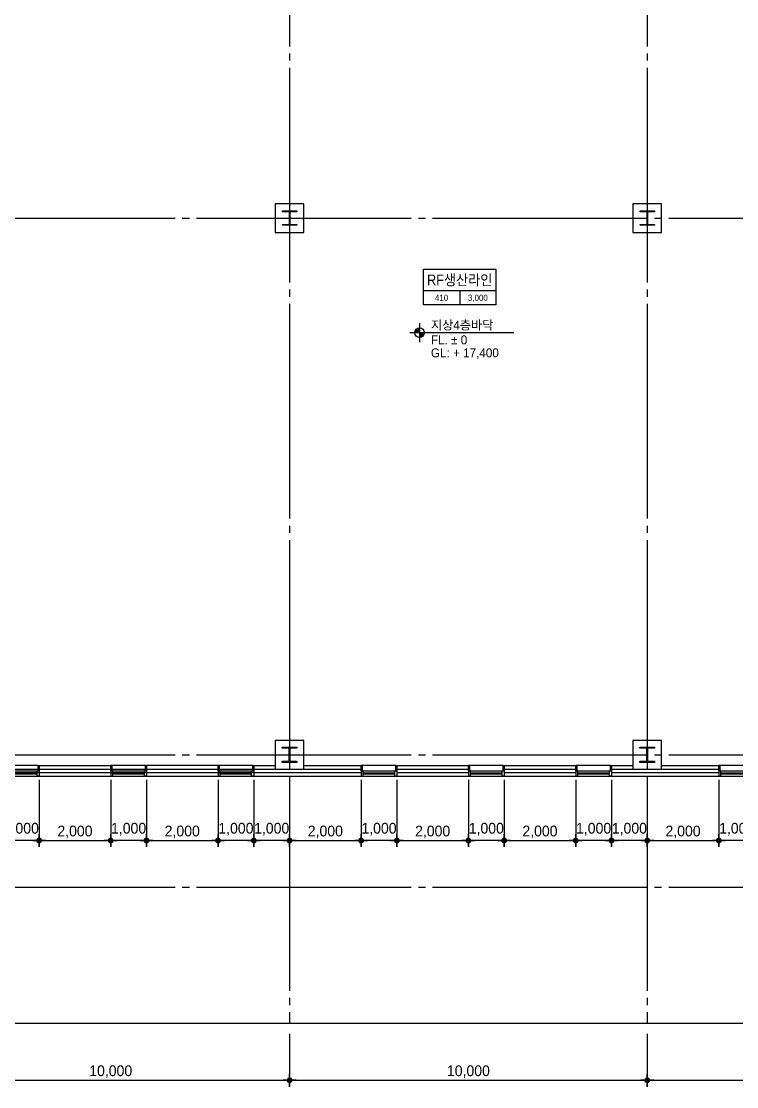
# Model space of a CAD drawing. Extents: x 14243673 to 14321835, y -1804798 to -1750552.
# Drawn here: x 14264173 to 14284173, y -1800829 to -1771049 of the extents above; entities that cross this region are included whole.
import ezdxf
from ezdxf.enums import TextEntityAlignment as Align

# ---------------------------------------------------------------- set-up
doc = ezdxf.new("R2010")
doc.units = 0
doc.header["$LTSCALE"] = 100
doc.header["$MEASUREMENT"] = 0
doc.header["$PDSIZE"] = -10
doc.linetypes.add('CEN', pattern=[66, 60, -2, 2, -2])
doc.layers.get('0').update_dxf_attribs({"linetype": 'CONTINUOUS'})
doc.layers.get('Defpoints').update_dxf_attribs({"linetype": 'CONTINUOUS'})
for name, color, linetype in [('0-내벽고정식', 7, 'CONTINUOUS'), ('CEN', 1, 'CEN'), ('COL', 2, 'CONTINUOUS'), ('col2', 3, 'CONTINUOUS'), ('DIM', 7, 'CONTINUOUS'), ('LEVEL-1', 4, 'CONTINUOUS'), ('TEXT', 2, 'CONTINUOUS'), ('TEXT1', 7, 'CONTINUOUS'), ('WALL-1', 7, 'CONTINUOUS'), ('WID', 4, 'CONTINUOUS')]:
    doc.layers.add(name, color=color, linetype=linetype)
doc.styles.add('HY울를도M', font='HYWULM.TTF')
doc.styles.add('굴림', font='H2HDRM.TTF')
doc.dimstyles.new('DIM100', dxfattribs={"dimtxt": 300, "dimasz": 120, "dimexe": 1, "dimexo": 100, "dimgap": 60, "dimtad": 1, "dimdec": 4, "dimzin": 0, "dimdsep": 46, "dimlunit": 6, "dimtxsty": '굴림', "dimblk": 'DOTT', "dimcen": 0.09, "dimadec": 0, "dimazin": 0, "dimtfac": 1, "dimtdec": 4, "dimtofl": 0, "dimtmove": 2, "dimatfit": 2, "dimldrblk": 'DOTT', "dimfxl": 1, "dimtolj": 1, "dimtzin": 0, "dimarcsym": 0})
doc.dimstyles.new('DIM50', dxfattribs={"dimscale": 50, "dimtxt": 3, "dimasz": 1.2, "dimexe": 1, "dimexo": 1, "dimgap": 0.6, "dimtad": 1, "dimdec": 4, "dimzin": 0, "dimdsep": 46, "dimlunit": 6, "dimtxsty": '굴림', "dimblk": 'DOTT', "dimcen": 0.09, "dimadec": 0, "dimazin": 0, "dimtfac": 1, "dimtdec": 4, "dimtofl": 0, "dimtmove": 2, "dimatfit": 2, "dimldrblk": 'DOTT', "dimfxl": 1, "dimtolj": 1, "dimtzin": 0, "dimarcsym": 0})

# ---------------------------------------------------------------- blocks, each defined once
blk = doc.blocks.new('DOTT')
for p, q in [((-1.5, 0), (1.5, 0)), ((0, 1.5), (0, -1.5))]:
    blk.add_line(p, q)
at = {"color": 6, "const_width": 0.68}
blk.add_lwpolyline([(-0.34, 0, 1), (0.34, 0, 1)], format="xyb", close=True, dxfattribs=at)
blk = doc.blocks.new('*D41')
at = {"layer": 'Defpoints', "color": 0, "lineweight": -3}
for p in [(14281673, -1799049), (14291673, -1799049), (14291673, -1800649)]:
    blk.add_point(p, dxfattribs=at)
at = {"layer": 'DIM', "color": 7, "lineweight": -2}
for p, q in [((14281673, -1799349), (14281673, -1800749)), ((14291673, -1799349), (14291673, -1800749)), ((14281793, -1800649), (14291553, -1800649))]:
    blk.add_line(p, q, dxfattribs=at)
at = {"layer": 'DIM', "color": 7, "lineweight": -2, "xscale": 120, "yscale": 120, "zscale": 120, "rotation": 180}
blk.add_blockref('DOTT', (14281673, -1800649), dxfattribs=at)
at = {"layer": 'DIM', "color": 7, "lineweight": -2, "xscale": 120, "yscale": 120, "zscale": 120}
blk.add_blockref('DOTT', (14291673, -1800649), dxfattribs=at)
at = {"layer": 'DIM', "color": 3, "insert": (14286673, -1800411), "char_height": 300, "attachment_point": 5, "style": '굴림'}
blk.add_mtext('\\A1;10,000', dxfattribs=at)
blk = doc.blocks.new('*D43')
at = {"layer": 'Defpoints', "color": 0, "lineweight": -3}
for p in [(14271673, -1799049), (14281673, -1799049), (14281673, -1800649)]:
    blk.add_point(p, dxfattribs=at)
at = {"layer": 'DIM', "color": 7, "lineweight": -2}
for p, q in [((14271673, -1799349), (14271673, -1800749)), ((14281673, -1799349), (14281673, -1800749)), ((14271793, -1800649), (14281553, -1800649))]:
    blk.add_line(p, q, dxfattribs=at)
at = {"layer": 'DIM', "color": 7, "lineweight": -2, "xscale": 120, "yscale": 120, "zscale": 120, "rotation": 180}
blk.add_blockref('DOTT', (14271673, -1800649), dxfattribs=at)
at = {"layer": 'DIM', "color": 7, "lineweight": -2, "xscale": 120, "yscale": 120, "zscale": 120}
blk.add_blockref('DOTT', (14281673, -1800649), dxfattribs=at)
at = {"layer": 'DIM', "color": 3, "insert": (14276673, -1800411), "char_height": 300, "attachment_point": 5, "style": '굴림'}
blk.add_mtext('\\A1;10,000', dxfattribs=at)
blk = doc.blocks.new('*D44')
at = {"layer": 'Defpoints', "color": 0, "lineweight": -3}
for p in [(14261673, -1799049), (14271673, -1799049), (14271673, -1800649)]:
    blk.add_point(p, dxfattribs=at)
at = {"layer": 'DIM', "color": 7, "lineweight": -2}
for p, q in [((14261673, -1799349), (14261673, -1800749)), ((14271673, -1799349), (14271673, -1800749)), ((14261793, -1800649), (14271553, -1800649))]:
    blk.add_line(p, q, dxfattribs=at)
at = {"layer": 'DIM', "color": 7, "lineweight": -2, "xscale": 120, "yscale": 120, "zscale": 120, "rotation": 180}
blk.add_blockref('DOTT', (14261673, -1800649), dxfattribs=at)
at = {"layer": 'DIM', "color": 7, "lineweight": -2, "xscale": 120, "yscale": 120, "zscale": 120}
blk.add_blockref('DOTT', (14271673, -1800649), dxfattribs=at)
at = {"layer": 'DIM', "color": 3, "insert": (14266673, -1800411), "char_height": 300, "attachment_point": 5, "style": '굴림'}
blk.add_mtext('\\A1;10,000', dxfattribs=at)
blk = doc.blocks.new('aw-1000-300')
at = {"layer": 'WID', "color": 8}
for p, q in [((970, 300), (0, 300)), ((0, 150), (1000, 150)), ((0, 0), (1000, 0))]:
    blk.add_line(p, q, dxfattribs=at)
at = {"layer": 'WID'}
for points in [[(0, 300), (30, 300), (30, 150), (0, 150)], [(970, 300), (1000, 300), (1000, 150), (970, 150)], [(60, 150), (0, 150), (0, 0), (60, 0)], [(60, 63), (940, 63), (940, 87), (60, 87)], [(940, 150), (1000, 150), (1000, 0), (940, 0)]]:
    blk.add_lwpolyline(points, close=True, dxfattribs=at)
blk = doc.blocks.new('*D81')
at = {"layer": 'Defpoints', "color": 0, "lineweight": -3, "ltscale": 3}
for p in [(14267673, -1792149), (14269673, -1792149), (14269673, -1793949)]:
    blk.add_point(p, dxfattribs=at)
at = {"layer": 'DIM', "color": 7, "lineweight": -2, "ltscale": 3}
for p, q in [((14267673, -1792249), (14267673, -1793950)), ((14269673, -1792249), (14269673, -1793950)), ((14267793, -1793949), (14269553, -1793949))]:
    blk.add_line(p, q, dxfattribs=at)
at = {"layer": 'DIM', "color": 7, "lineweight": -2, "ltscale": 3, "xscale": 120, "yscale": 120, "zscale": 120, "rotation": 180}
blk.add_blockref('DOTT', (14267673, -1793949), dxfattribs=at)
at = {"layer": 'DIM', "color": 7, "lineweight": -2, "ltscale": 3, "xscale": 120, "yscale": 120, "zscale": 120}
blk.add_blockref('DOTT', (14269673, -1793949), dxfattribs=at)
at = {"layer": 'DIM', "color": 3, "ltscale": 3, "insert": (14268673, -1793710), "char_height": 300, "attachment_point": 5, "style": '굴림'}
blk.add_mtext('\\A1;2,000', dxfattribs=at)
blk = doc.blocks.new('*D82')
at = {"layer": 'Defpoints', "color": 0, "lineweight": -3, "ltscale": 3}
for p in [(14269673, -1792149), (14270673, -1792149), (14269673, -1793949)]:
    blk.add_point(p, dxfattribs=at)
at = {"layer": 'DIM', "color": 7, "lineweight": -2, "ltscale": 3}
for p, q in [((14269673, -1792249), (14269673, -1793950)), ((14270673, -1792249), (14270673, -1793950)), ((14270553, -1793949), (14269793, -1793949))]:
    blk.add_line(p, q, dxfattribs=at)
at = {"layer": 'DIM', "color": 7, "lineweight": -2, "ltscale": 3, "xscale": 120, "yscale": 120, "zscale": 120, "rotation": 180}
blk.add_blockref('DOTT', (14269673, -1793949), dxfattribs=at)
at = {"layer": 'DIM', "color": 7, "lineweight": -2, "ltscale": 3, "xscale": 120, "yscale": 120, "zscale": 120}
blk.add_blockref('DOTT', (14270673, -1793949), dxfattribs=at)
at = {"layer": 'DIM', "color": 3, "ltscale": 3, "insert": (14270173, -1793632), "char_height": 300, "attachment_point": 5, "style": '굴림'}
blk.add_mtext('\\A1;1,000', dxfattribs=at)
blk = doc.blocks.new('*D83')
at = {"layer": 'Defpoints', "color": 0, "lineweight": -3, "ltscale": 3}
for p in [(14264673, -1792149), (14266673, -1792149), (14266673, -1793949)]:
    blk.add_point(p, dxfattribs=at)
at = {"layer": 'DIM', "color": 7, "lineweight": -2, "ltscale": 3}
for p, q in [((14264673, -1792249), (14264673, -1793950)), ((14266673, -1792249), (14266673, -1793950)), ((14264793, -1793949), (14266553, -1793949))]:
    blk.add_line(p, q, dxfattribs=at)
at = {"layer": 'DIM', "color": 7, "lineweight": -2, "ltscale": 3, "xscale": 120, "yscale": 120, "zscale": 120, "rotation": 180}
blk.add_blockref('DOTT', (14264673, -1793949), dxfattribs=at)
at = {"layer": 'DIM', "color": 7, "lineweight": -2, "ltscale": 3, "xscale": 120, "yscale": 120, "zscale": 120}
blk.add_blockref('DOTT', (14266673, -1793949), dxfattribs=at)
at = {"layer": 'DIM', "color": 3, "ltscale": 3, "insert": (14265673, -1793710), "char_height": 300, "attachment_point": 5, "style": '굴림'}
blk.add_mtext('\\A1;2,000', dxfattribs=at)
blk = doc.blocks.new('*D84')
at = {"layer": 'Defpoints', "color": 0, "lineweight": -3, "ltscale": 3}
for p in [(14266673, -1792149), (14267673, -1792149), (14266673, -1793949)]:
    blk.add_point(p, dxfattribs=at)
at = {"layer": 'DIM', "color": 7, "lineweight": -2, "ltscale": 3}
for p, q in [((14266673, -1792249), (14266673, -1793950)), ((14267673, -1792249), (14267673, -1793950)), ((14267553, -1793949), (14266793, -1793949))]:
    blk.add_line(p, q, dxfattribs=at)
at = {"layer": 'DIM', "color": 7, "lineweight": -2, "ltscale": 3, "xscale": 120, "yscale": 120, "zscale": 120, "rotation": 180}
blk.add_blockref('DOTT', (14266673, -1793949), dxfattribs=at)
at = {"layer": 'DIM', "color": 7, "lineweight": -2, "ltscale": 3, "xscale": 120, "yscale": 120, "zscale": 120}
blk.add_blockref('DOTT', (14267673, -1793949), dxfattribs=at)
at = {"layer": 'DIM', "color": 3, "ltscale": 3, "insert": (14267173, -1793632), "char_height": 300, "attachment_point": 5, "style": '굴림'}
blk.add_mtext('\\A1;1,000', dxfattribs=at)
blk = doc.blocks.new('*D86')
at = {"layer": 'Defpoints', "color": 0, "lineweight": -3, "ltscale": 3}
for p in [(14263673, -1792149), (14264673, -1792149), (14263673, -1793949)]:
    blk.add_point(p, dxfattribs=at)
at = {"layer": 'DIM', "color": 7, "lineweight": -2, "ltscale": 3}
for p, q in [((14263673, -1792249), (14263673, -1793950)), ((14264673, -1792249), (14264673, -1793950)), ((14264553, -1793949), (14263793, -1793949))]:
    blk.add_line(p, q, dxfattribs=at)
at = {"layer": 'DIM', "color": 7, "lineweight": -2, "ltscale": 3, "xscale": 120, "yscale": 120, "zscale": 120, "rotation": 180}
blk.add_blockref('DOTT', (14263673, -1793949), dxfattribs=at)
at = {"layer": 'DIM', "color": 7, "lineweight": -2, "ltscale": 3, "xscale": 120, "yscale": 120, "zscale": 120}
blk.add_blockref('DOTT', (14264673, -1793949), dxfattribs=at)
at = {"layer": 'DIM', "color": 3, "ltscale": 3, "insert": (14264173, -1793632), "char_height": 300, "attachment_point": 5, "style": '굴림'}
blk.add_mtext('\\A1;1,000', dxfattribs=at)
blk = doc.blocks.new('*D87')
at = {"layer": 'Defpoints', "color": 0, "lineweight": -3, "ltscale": 3}
for p in [(14270673, -1792149), (14271673, -1792149), (14270673, -1793949)]:
    blk.add_point(p, dxfattribs=at)
at = {"layer": 'DIM', "color": 7, "lineweight": -2, "ltscale": 3}
for p, q in [((14270673, -1792249), (14270673, -1793950)), ((14271673, -1792249), (14271673, -1793950)), ((14271553, -1793949), (14270793, -1793949))]:
    blk.add_line(p, q, dxfattribs=at)
at = {"layer": 'DIM', "color": 7, "lineweight": -2, "ltscale": 3, "xscale": 120, "yscale": 120, "zscale": 120, "rotation": 180}
blk.add_blockref('DOTT', (14270673, -1793949), dxfattribs=at)
at = {"layer": 'DIM', "color": 7, "lineweight": -2, "ltscale": 3, "xscale": 120, "yscale": 120, "zscale": 120}
blk.add_blockref('DOTT', (14271673, -1793949), dxfattribs=at)
at = {"layer": 'DIM', "color": 3, "ltscale": 3, "insert": (14271173, -1793632), "char_height": 300, "attachment_point": 5, "style": '굴림'}
blk.add_mtext('\\A1;1,000', dxfattribs=at)
blk = doc.blocks.new('*D88')
at = {"layer": 'Defpoints', "color": 0, "lineweight": -3, "ltscale": 3}
for p in [(14277673, -1792149), (14279673, -1792149), (14279673, -1793949)]:
    blk.add_point(p, dxfattribs=at)
at = {"layer": 'DIM', "color": 7, "lineweight": -2, "ltscale": 3}
for p, q in [((14277673, -1792249), (14277673, -1793950)), ((14279673, -1792249), (14279673, -1793950)), ((14277793, -1793949), (14279553, -1793949))]:
    blk.add_line(p, q, dxfattribs=at)
at = {"layer": 'DIM', "color": 7, "lineweight": -2, "ltscale": 3, "xscale": 120, "yscale": 120, "zscale": 120, "rotation": 180}
blk.add_blockref('DOTT', (14277673, -1793949), dxfattribs=at)
at = {"layer": 'DIM', "color": 7, "lineweight": -2, "ltscale": 3, "xscale": 120, "yscale": 120, "zscale": 120}
blk.add_blockref('DOTT', (14279673, -1793949), dxfattribs=at)
at = {"layer": 'DIM', "color": 3, "ltscale": 3, "insert": (14278673, -1793710), "char_height": 300, "attachment_point": 5, "style": '굴림'}
blk.add_mtext('\\A1;2,000', dxfattribs=at)
blk = doc.blocks.new('*D89')
at = {"layer": 'Defpoints', "color": 0, "lineweight": -3, "ltscale": 3}
for p in [(14279673, -1792149), (14280673, -1792149), (14279673, -1793949)]:
    blk.add_point(p, dxfattribs=at)
at = {"layer": 'DIM', "color": 7, "lineweight": -2, "ltscale": 3}
for p, q in [((14279673, -1792249), (14279673, -1793950)), ((14280673, -1792249), (14280673, -1793950)), ((14280553, -1793949), (14279793, -1793949))]:
    blk.add_line(p, q, dxfattribs=at)
at = {"layer": 'DIM', "color": 7, "lineweight": -2, "ltscale": 3, "xscale": 120, "yscale": 120, "zscale": 120, "rotation": 180}
blk.add_blockref('DOTT', (14279673, -1793949), dxfattribs=at)
at = {"layer": 'DIM', "color": 7, "lineweight": -2, "ltscale": 3, "xscale": 120, "yscale": 120, "zscale": 120}
blk.add_blockref('DOTT', (14280673, -1793949), dxfattribs=at)
at = {"layer": 'DIM', "color": 3, "ltscale": 3, "insert": (14280173, -1793632), "char_height": 300, "attachment_point": 5, "style": '굴림'}
blk.add_mtext('\\A1;1,000', dxfattribs=at)
blk = doc.blocks.new('*D90')
at = {"layer": 'Defpoints', "color": 0, "lineweight": -3, "ltscale": 3}
for p in [(14274673, -1792149), (14276673, -1792149), (14276673, -1793949)]:
    blk.add_point(p, dxfattribs=at)
at = {"layer": 'DIM', "color": 7, "lineweight": -2, "ltscale": 3}
for p, q in [((14274673, -1792249), (14274673, -1793950)), ((14276673, -1792249), (14276673, -1793950)), ((14274793, -1793949), (14276553, -1793949))]:
    blk.add_line(p, q, dxfattribs=at)
at = {"layer": 'DIM', "color": 7, "lineweight": -2, "ltscale": 3, "xscale": 120, "yscale": 120, "zscale": 120, "rotation": 180}
blk.add_blockref('DOTT', (14274673, -1793949), dxfattribs=at)
at = {"layer": 'DIM', "color": 7, "lineweight": -2, "ltscale": 3, "xscale": 120, "yscale": 120, "zscale": 120}
blk.add_blockref('DOTT', (14276673, -1793949), dxfattribs=at)
at = {"layer": 'DIM', "color": 3, "ltscale": 3, "insert": (14275673, -1793710), "char_height": 300, "attachment_point": 5, "style": '굴림'}
blk.add_mtext('\\A1;2,000', dxfattribs=at)
blk = doc.blocks.new('*D91')
at = {"layer": 'Defpoints', "color": 0, "lineweight": -3, "ltscale": 3}
for p in [(14276673, -1792149), (14277673, -1792149), (14276673, -1793949)]:
    blk.add_point(p, dxfattribs=at)
at = {"layer": 'DIM', "color": 7, "lineweight": -2, "ltscale": 3}
for p, q in [((14276673, -1792249), (14276673, -1793950)), ((14277673, -1792249), (14277673, -1793950)), ((14277553, -1793949), (14276793, -1793949))]:
    blk.add_line(p, q, dxfattribs=at)
at = {"layer": 'DIM', "color": 7, "lineweight": -2, "ltscale": 3, "xscale": 120, "yscale": 120, "zscale": 120, "rotation": 180}
blk.add_blockref('DOTT', (14276673, -1793949), dxfattribs=at)
at = {"layer": 'DIM', "color": 7, "lineweight": -2, "ltscale": 3, "xscale": 120, "yscale": 120, "zscale": 120}
blk.add_blockref('DOTT', (14277673, -1793949), dxfattribs=at)
at = {"layer": 'DIM', "color": 3, "ltscale": 3, "insert": (14277173, -1793632), "char_height": 300, "attachment_point": 5, "style": '굴림'}
blk.add_mtext('\\A1;1,000', dxfattribs=at)
blk = doc.blocks.new('*D92')
at = {"layer": 'Defpoints', "color": 0, "lineweight": -3, "ltscale": 3}
for p in [(14271673, -1792149), (14273673, -1792149), (14273673, -1793949)]:
    blk.add_point(p, dxfattribs=at)
at = {"layer": 'DIM', "color": 7, "lineweight": -2, "ltscale": 3}
for p, q in [((14271673, -1792249), (14271673, -1793950)), ((14273673, -1792249), (14273673, -1793950)), ((14271793, -1793949), (14273553, -1793949))]:
    blk.add_line(p, q, dxfattribs=at)
at = {"layer": 'DIM', "color": 7, "lineweight": -2, "ltscale": 3, "xscale": 120, "yscale": 120, "zscale": 120, "rotation": 180}
blk.add_blockref('DOTT', (14271673, -1793949), dxfattribs=at)
at = {"layer": 'DIM', "color": 7, "lineweight": -2, "ltscale": 3, "xscale": 120, "yscale": 120, "zscale": 120}
blk.add_blockref('DOTT', (14273673, -1793949), dxfattribs=at)
at = {"layer": 'DIM', "color": 3, "ltscale": 3, "insert": (14272673, -1793710), "char_height": 300, "attachment_point": 5, "style": '굴림'}
blk.add_mtext('\\A1;2,000', dxfattribs=at)
blk = doc.blocks.new('*D93')
at = {"layer": 'Defpoints', "color": 0, "lineweight": -3, "ltscale": 3}
for p in [(14273673, -1792149), (14274673, -1792149), (14273673, -1793949)]:
    blk.add_point(p, dxfattribs=at)
at = {"layer": 'DIM', "color": 7, "lineweight": -2, "ltscale": 3}
for p, q in [((14273673, -1792249), (14273673, -1793950)), ((14274673, -1792249), (14274673, -1793950)), ((14274553, -1793949), (14273793, -1793949))]:
    blk.add_line(p, q, dxfattribs=at)
at = {"layer": 'DIM', "color": 7, "lineweight": -2, "ltscale": 3, "xscale": 120, "yscale": 120, "zscale": 120, "rotation": 180}
blk.add_blockref('DOTT', (14273673, -1793949), dxfattribs=at)
at = {"layer": 'DIM', "color": 7, "lineweight": -2, "ltscale": 3, "xscale": 120, "yscale": 120, "zscale": 120}
blk.add_blockref('DOTT', (14274673, -1793949), dxfattribs=at)
at = {"layer": 'DIM', "color": 3, "ltscale": 3, "insert": (14274173, -1793632), "char_height": 300, "attachment_point": 5, "style": '굴림'}
blk.add_mtext('\\A1;1,000', dxfattribs=at)
blk = doc.blocks.new('*D94')
at = {"layer": 'Defpoints', "color": 0, "lineweight": -3, "ltscale": 3}
for p in [(14280673, -1792149), (14281673, -1792149), (14280673, -1793949)]:
    blk.add_point(p, dxfattribs=at)
at = {"layer": 'DIM', "color": 7, "lineweight": -2, "ltscale": 3}
for p, q in [((14280673, -1792249), (14280673, -1793950)), ((14281673, -1792249), (14281673, -1793950)), ((14281553, -1793949), (14280793, -1793949))]:
    blk.add_line(p, q, dxfattribs=at)
at = {"layer": 'DIM', "color": 7, "lineweight": -2, "ltscale": 3, "xscale": 120, "yscale": 120, "zscale": 120, "rotation": 180}
blk.add_blockref('DOTT', (14280673, -1793949), dxfattribs=at)
at = {"layer": 'DIM', "color": 7, "lineweight": -2, "ltscale": 3, "xscale": 120, "yscale": 120, "zscale": 120}
blk.add_blockref('DOTT', (14281673, -1793949), dxfattribs=at)
at = {"layer": 'DIM', "color": 3, "ltscale": 3, "insert": (14281173, -1793632), "char_height": 300, "attachment_point": 5, "style": '굴림'}
blk.add_mtext('\\A1;1,000', dxfattribs=at)
blk = doc.blocks.new('*D98')
at = {"layer": 'Defpoints', "color": 0, "lineweight": -3, "ltscale": 3}
for p in [(14281673, -1792149), (14283673, -1792149), (14283673, -1793949)]:
    blk.add_point(p, dxfattribs=at)
at = {"layer": 'DIM', "color": 7, "lineweight": -2, "ltscale": 3}
for p, q in [((14281673, -1792249), (14281673, -1793950)), ((14283673, -1792249), (14283673, -1793950)), ((14281793, -1793949), (14283553, -1793949))]:
    blk.add_line(p, q, dxfattribs=at)
at = {"layer": 'DIM', "color": 7, "lineweight": -2, "ltscale": 3, "xscale": 120, "yscale": 120, "zscale": 120, "rotation": 180}
blk.add_blockref('DOTT', (14281673, -1793949), dxfattribs=at)
at = {"layer": 'DIM', "color": 7, "lineweight": -2, "ltscale": 3, "xscale": 120, "yscale": 120, "zscale": 120}
blk.add_blockref('DOTT', (14283673, -1793949), dxfattribs=at)
at = {"layer": 'DIM', "color": 3, "ltscale": 3, "insert": (14282673, -1793710), "char_height": 300, "attachment_point": 5, "style": '굴림'}
blk.add_mtext('\\A1;2,000', dxfattribs=at)
blk = doc.blocks.new('*D99')
at = {"layer": 'Defpoints', "color": 0, "lineweight": -3, "ltscale": 3}
for p in [(14283673, -1792149), (14284673, -1792149), (14283673, -1793949)]:
    blk.add_point(p, dxfattribs=at)
at = {"layer": 'DIM', "color": 7, "lineweight": -2, "ltscale": 3}
for p, q in [((14283673, -1792249), (14283673, -1793950)), ((14284673, -1792249), (14284673, -1793950)), ((14284553, -1793949), (14283793, -1793949))]:
    blk.add_line(p, q, dxfattribs=at)
at = {"layer": 'DIM', "color": 7, "lineweight": -2, "ltscale": 3, "xscale": 120, "yscale": 120, "zscale": 120, "rotation": 180}
blk.add_blockref('DOTT', (14283673, -1793949), dxfattribs=at)
at = {"layer": 'DIM', "color": 7, "lineweight": -2, "ltscale": 3, "xscale": 120, "yscale": 120, "zscale": 120}
blk.add_blockref('DOTT', (14284673, -1793949), dxfattribs=at)
at = {"layer": 'DIM', "color": 3, "ltscale": 3, "insert": (14284173, -1793632), "char_height": 300, "attachment_point": 5, "style": '굴림'}
blk.add_mtext('\\A1;1,000', dxfattribs=at)
blk = doc.blocks.new('TT1')
at = {"layer": 'TEXT1'}
for p, q in [((-1013, -600), (1013, -600)), ((0, -600), (0, -1000))]:
    blk.add_line(p, q, dxfattribs=at)
blk.add_lwpolyline([(-1013, 0), (1013, 0), (1013, -1000), (-1013, -1000)], close=True, dxfattribs=at)

msp = doc.modelspace()

# ---------------------------------------------------------------- hatches: boundary and pattern name
at = {"layer": 'LEVEL-1'}
h = msp.add_hatch(color=256, dxfattribs=at)
h.paths.add_polyline_path([(14275307.17677, -1779751.309), (14275307.17677, -1779616.91034, 0.4142135624), (14275172.77811, -1779751.309)])
h.paths.add_polyline_path([(14275307.17677, -1779751.309), (14275307.17677, -1779885.70766, 0.4142135624), (14275441.57542, -1779751.309)])

# ---------------------------------------------------------------- linework, layer by layer
at = {"layer": '0-내벽고정식'}
for p, q in [((14264673.21251, -1791849.19177), (14266673.21251, -1791849.19177)), ((14269673.21251, -1791849.19177), (14267673.21251, -1791849.19177)), ((14270673.21251, -1791849.19177), (14271273.21251, -1791849.19177)), ((14272073.21251, -1791849.19177), (14273673.21251, -1791849.19177)), ((14274673.21251, -1791849.19177), (14276673.21251, -1791849.19177)), ((14277673.21251, -1791849.19177), (14279673.21251, -1791849.19177)), ((14280673.21251, -1791849.19177), (14281273.21251, -1791849.19177)), ((14282073.21251, -1791849.19177), (14283673.21251, -1791849.19177))]:
    msp.add_line(p, q, dxfattribs=at)
at = {"layer": 'CEN', "linetype": 'CEN'}
for p, q in [((14271673.21251, -1759149.19177), (14271673.21251, -1799049.19177)), ((14281673.21251, -1759149.19177), (14281673.21251, -1799049.19177)), ((14249273.21251, -1776549.19177), (14313273.21251, -1776549.19177)), ((14249273.21251, -1791549.19177), (14313273.21251, -1791549.19177)), ((14249273.21251, -1795249.19177), (14313273.21251, -1795249.19177))]:
    msp.add_line(p, q, dxfattribs=at)
at = {"layer": 'COL'}
for points in [[(14272073.21251, -1776949.19177), (14272073.21251, -1776149.19177), (14271273.21251, -1776149.19177), (14271273.21251, -1776949.19177)], [(14282073.21251, -1776949.19177), (14282073.21251, -1776149.19177), (14281273.21251, -1776149.19177), (14281273.21251, -1776949.19177)], [(14272073.21251, -1791949.19177), (14272073.21251, -1791149.19177), (14271273.21251, -1791149.19177), (14271273.21251, -1791949.19177)], [(14282073.21251, -1791949.19177), (14282073.21251, -1791149.19177), (14281273.21251, -1791149.19177), (14281273.21251, -1791949.19177)]]:
    msp.add_lwpolyline(points, close=True, dxfattribs=at)
at = {"layer": 'col2'}
for points in [[(14271473.21251, -1776749.19177), (14271473.21251, -1776728.19177), (14271666.71251, -1776728.19177), (14271666.71251, -1776370.19177), (14271473.21251, -1776370.19177), (14271473.21251, -1776349.19177), (14271873.21251, -1776349.19177), (14271873.21251, -1776370.19177), (14271679.71251, -1776370.19177), (14271679.71251, -1776728.19177), (14271873.21251, -1776728.19177), (14271873.21251, -1776749.19177)], [(14281473.21251, -1776749.19177), (14281473.21251, -1776728.19177), (14281666.71251, -1776728.19177), (14281666.71251, -1776370.19177), (14281473.21251, -1776370.19177), (14281473.21251, -1776349.19177), (14281873.21251, -1776349.19177), (14281873.21251, -1776370.19177), (14281679.71251, -1776370.19177), (14281679.71251, -1776728.19177), (14281873.21251, -1776728.19177), (14281873.21251, -1776749.19177)], [(14271469.71251, -1791763.19177), (14271469.71251, -1791728.19177), (14271663.21251, -1791728.19177), (14271663.21251, -1791370.19177), (14271469.71251, -1791370.19177), (14271469.71251, -1791335.19177), (14271876.71251, -1791335.19177), (14271876.71251, -1791370.19177), (14271683.21251, -1791370.19177), (14271683.21251, -1791728.19177), (14271876.71251, -1791728.19177), (14271876.71251, -1791763.19177)], [(14281469.71251, -1791763.19177), (14281469.71251, -1791728.19177), (14281663.21251, -1791728.19177), (14281663.21251, -1791370.19177), (14281469.71251, -1791370.19177), (14281469.71251, -1791335.19177), (14281876.71251, -1791335.19177), (14281876.71251, -1791370.19177), (14281683.21251, -1791370.19177), (14281683.21251, -1791728.19177), (14281876.71251, -1791728.19177), (14281876.71251, -1791763.19177)]]:
    msp.add_lwpolyline(points, close=True, dxfattribs=at)
at = {"layer": 'Defpoints', "color": 76}
msp.add_lwpolyline([(14249273.21251, -1799049.19177), (14313273.21251, -1799049.19177), (14313273.21251, -1759149.19177), (14249273.21251, -1759149.19177)], close=True, dxfattribs=at)
at = {"layer": 'LEVEL-1'}
for p, q in [((14275307.18393, -1779482.51169), (14275307.18393, -1780020.10631)), ((14275038.37945, -1779751.309), (14277942.73453, -1779751.309))]:
    msp.add_line(p, q, dxfattribs=at)
msp.add_circle((14275307.17677, -1779751.309), 134.39866, dxfattribs=at)
at = {"layer": 'WALL-1', "color": 4}
for p, q in [((14260673.21251, -1791949.19177), (14273673.21251, -1791949.19177)), ((14260673.21251, -1792049.19177), (14273673.21251, -1792049.19177)), ((14260673.21251, -1792149.19177), (14273673.21251, -1792149.19177)), ((14274673.21251, -1791949.19177), (14276673.21251, -1791949.19177)), ((14274673.21251, -1792049.19177), (14276673.21251, -1792049.19177)), ((14274673.21251, -1792149.19177), (14276673.21251, -1792149.19177)), ((14277673.21251, -1791949.19177), (14279673.21251, -1791949.19177)), ((14277673.21251, -1792049.19177), (14279673.21251, -1792049.19177)), ((14277673.21251, -1792149.19177), (14279673.21251, -1792149.19177)), ((14280673.21251, -1791949.19177), (14283673.21251, -1791949.19177)), ((14280673.21251, -1792049.19177), (14283673.21251, -1792049.19177)), ((14280673.21251, -1792149.19177), (14283673.21251, -1792149.19177))]:
    msp.add_line(p, q, dxfattribs=at)

# ---------------------------------------------------------------- block references
at = {"layer": 'TEXT1'}
msp.add_blockref('TT1', (14276430.14311, -1777978.0611), dxfattribs=at)
at = {"layer": 'WID'}
for p in [(14263673.21251, -1792149.19177), (14266673.21251, -1792149.19177), (14269673.21251, -1792149.19177), (14273673.21251, -1792149.19177), (14276673.21251, -1792149.19177), (14279673.21251, -1792149.19177), (14283673.21251, -1792149.19177)]:
    msp.add_blockref('aw-1000-300', p, dxfattribs=at)

# ---------------------------------------------------------------- texts
at = {"layer": 'TEXT', "style": 'HY울를도M'}
for s, p in [('지상4층바닥', (14275624.29587, -1779665.92158)), ('FL. %%p 0', (14275624.29587, -1780078.88751)), ('GL: + 17,400', (14275624.29587, -1780441.24936))]:
    msp.add_text(s, height=250, dxfattribs=at).set_placement(p)
at = {"layer": 'TEXT1', "style": 'HY울를도M', "width": 0.9}
msp.add_text('RF생산라인', height=300, dxfattribs=at).set_placement((14276430.14311, -1778428.85117), align=Align.CENTER)
at = {"layer": 'TEXT1', "color": 2, "style": 'HY울를도M'}
msp.add_text('410', height=170, dxfattribs=at).set_placement((14275923.39516, -1778777.9811), align=Align.MIDDLE_CENTER)
at = {"layer": 'TEXT1', "style": 'HY울를도M'}
msp.add_text('3,000', height=170, dxfattribs=at).set_placement((14276936.89107, -1778777.9811), align=Align.MIDDLE_CENTER)

# ---------------------------------------------------------------- dimensions: what is measured, and where the dimension line sits
at = {"layer": 'DIM', "ltscale": 3}
for base, p1, p2, picture, middle in [((14263673.21251, -1793949.19177), (14264673.21251, -1792149.19177), (14263673.21251, -1792149.19177), '*D86', (14264173.21251, -1793632.23789)), ((14266673.21251, -1793949.19177), (14267673.21251, -1792149.19177), (14266673.21251, -1792149.19177), '*D84', (14267173.21251, -1793632.23789)), ((14269673.21251, -1793949.19177), (14270673.21251, -1792149.19177), (14269673.21251, -1792149.19177), '*D82', (14270173.21251, -1793632.23789)), ((14270673.21251, -1793949.19177), (14271673.21251, -1792149.19177), (14270673.21251, -1792149.19177), '*D87', (14271173.21251, -1793632.23789)), ((14273673.21251, -1793949.19177), (14274673.21251, -1792149.19177), (14273673.21251, -1792149.19177), '*D93', (14274173.21251, -1793632.23789)), ((14276673.21251, -1793949.19177), (14277673.21251, -1792149.19177), (14276673.21251, -1792149.19177), '*D91', (14277173.21251, -1793632.23789)), ((14279673.21251, -1793949.19177), (14280673.21251, -1792149.19177), (14279673.21251, -1792149.19177), '*D89', (14280173.21251, -1793632.23789)), ((14280673.21251, -1793949.19177), (14281673.21251, -1792149.19177), (14280673.21251, -1792149.19177), '*D94', (14281173.21251, -1793632.23789)), ((14283673.21251, -1793949.19177), (14284673.21251, -1792149.19177), (14283673.21251, -1792149.19177), '*D99', (14284173.21251, -1793632.23789))]:
    dim = msp.add_linear_dim(base=base, p1=p1, p2=p2, angle=180, dimstyle='DIM100', dxfattribs=at)
    dim.commit()
    dim.dimension.update_dxf_attribs({"geometry": picture, "text_midpoint": middle, "dimtype": 128})
for base, p1, p2, picture, middle in [((14266673.21251, -1793949.19177), (14264673.21251, -1792149.19177), (14266673.21251, -1792149.19177), '*D83', (14265673.21251, -1793710.15355)), ((14269673.21251, -1793949.19177), (14267673.21251, -1792149.19177), (14269673.21251, -1792149.19177), '*D81', (14268673.21251, -1793710.15355)), ((14273673.21251, -1793949.19177), (14271673.21251, -1792149.19177), (14273673.21251, -1792149.19177), '*D92', (14272673.21251, -1793710.15355)), ((14276673.21251, -1793949.19177), (14274673.21251, -1792149.19177), (14276673.21251, -1792149.19177), '*D90', (14275673.21251, -1793710.15355)), ((14279673.21251, -1793949.19177), (14277673.21251, -1792149.19177), (14279673.21251, -1792149.19177), '*D88', (14278673.21251, -1793710.15355)), ((14283673.21251, -1793949.19177), (14281673.21251, -1792149.19177), (14283673.21251, -1792149.19177), '*D98', (14282673.21251, -1793710.15355))]:
    dim = msp.add_linear_dim(base=base, p1=p1, p2=p2, dimstyle='DIM100', dxfattribs=at)
    dim.commit()
    dim.dimension.update_dxf_attribs({"geometry": picture, "text_midpoint": middle})
at = {"layer": 'DIM'}
for base, p1, p2, picture, middle in [((14271673.21251, -1800649.19136), (14261673.21251, -1799049.19177), (14271673.21251, -1799049.1914), '*D44', (14266673.21251, -1800410.52305)), ((14281673.21251, -1800649.19136), (14271673.21251, -1799049.19177), (14281673.21251, -1799049.1914), '*D43', (14276673.21251, -1800410.52305)), ((14291673.2125597708, -1800649.19177466), (14281673.2125096992, -1799049.1917746591), (14291673.2125597708, -1799049.19177466), '*D41', (14286673.2125347294, -1800410.5234639321))]:
    dim = msp.add_linear_dim(base=base, p1=p1, p2=p2, dimstyle='DIM50', override={"dimscale": 100, "dimexo": 3}, dxfattribs=at)
    dim.commit()
    dim.dimension.update_dxf_attribs({"geometry": picture, "text_midpoint": middle})

doc.saveas('drawing.dxf')
